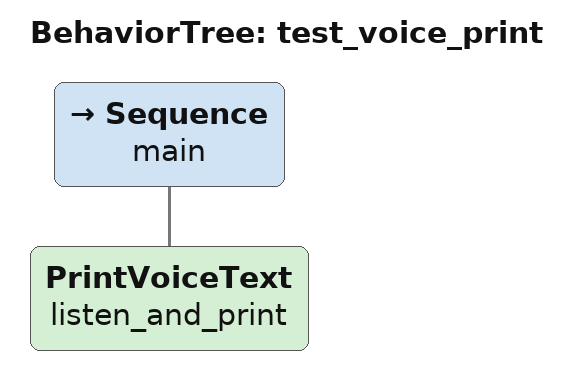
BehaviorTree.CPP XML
<root>
    <BehaviorTree ID="test_voice_print">
        <Sequence name="main">
            <PrintVoiceText name="listen_and_print" />
        </Sequence>
    </BehaviorTree>
</root>
